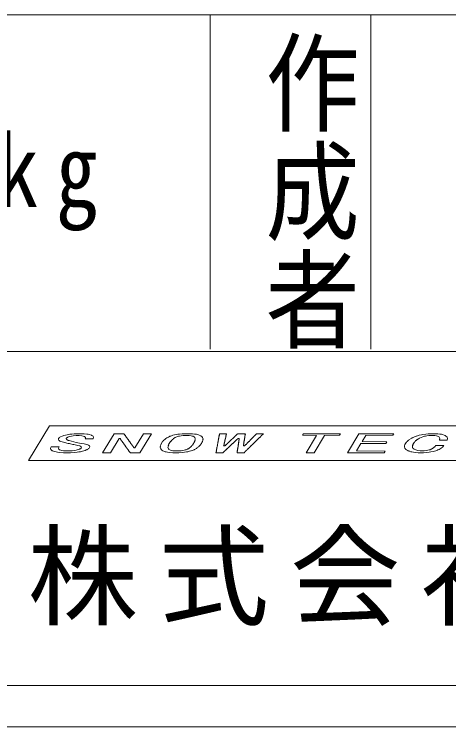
# Model space of a CAD drawing. Units: millimetres, scale not verified. Extents: x -2100 to 4011, y -1470 to 1470.
# Drawn here: x 1297.5 to 1504.3, y -1470 to -1131.1 of the extents above; entities that cross this region are included whole.
import ezdxf
from ezdxf.enums import TextEntityAlignment as Align

# ---------------------------------------------------------------- set-up
doc = ezdxf.new("R2010")
doc.units = ezdxf.units.MM
doc.header["$LTSCALE"] = 15
doc.layers.add('0-0_図面枠', color=7, linetype='Continuous', lineweight=18)
doc.layers.add('0-1_ブロック', color=3, linetype='Continuous', lineweight=18)
doc.styles.add('@ＭＳ ゴシック', font='')
doc.styles.add('ＭＳ ゴシック', font='')
doc.styles.add('ＭＳ 明朝', font='')
doc.styles.get('@ＭＳ ゴシック').set_extended_font_data('@MS Gothic')
doc.styles.get('ＭＳ ゴシック').set_extended_font_data('MS Gothic')
doc.styles.get('ＭＳ 明朝').set_extended_font_data('MS Mincho')

msp = doc.modelspace()

# ---------------------------------------------------------------- linework, layer by layer
at = {"layer": '0-0_図面枠', "color": 5}
for p, q in [((1058.9, -1131.49), (2076.66, -1131.49)), ((1390.73, -1131.49), (1390.73, -1290.43)), ((1467.25, -1131.49), (1467.25, -1290.43)), ((1058.9, -1291.49), (2076.66, -1291.49)), ((1058.9, -1450.43), (2076.66, -1450.43))]:
    msp.add_line(p, q, dxfattribs=at)
at = {"layer": '0-0_図面枠'}
for p, q in [((1314.25, -1326.9), (1304.25, -1343.44)), ((1314.25, -1326.9), (1666.19, -1326.9)), ((1397.26, -1336.32), (1397.18, -1336.44)), ((1304.25, -1343.44), (1656.19, -1343.44))]:
    msp.add_line(p, q, dxfattribs=at)
for points in [[(1330.8, -1330.67), (1326.03, -1330.67), (1324.85, -1330.79), (1324, -1330.91), (1323.26, -1331.03), (1322.63, -1331.15), (1321.08, -1331.51), (1320.79, -1331.63), (1320.38, -1331.75), (1319.5, -1332.11), (1318.95, -1332.48), (1318.88, -1332.6), (1318.69, -1332.72), (1318.55, -1332.96), (1318.59, -1333.08), (1318.51, -1333.2), (1318.7, -1333.8), (1318.85, -1333.92), (1319.11, -1334.04), (1319.26, -1334.16), (1319.52, -1334.28), (1320.26, -1334.52), (1323.16, -1335.24), (1323.75, -1335.36), (1324.23, -1335.48), (1325.42, -1335.72), (1325.9, -1335.84), (1327.08, -1336.08), (1327.79, -1336.2), (1328.75, -1336.44), (1329.27, -1336.68), (1329.42, -1336.8), (1329.54, -1337.16), (1329.32, -1337.52), (1329.13, -1337.64), (1329.06, -1337.76), (1328.77, -1337.88), (1328.58, -1338), (1328.29, -1338.12), (1327.48, -1338.36)], [(1328.4, -1331.51), (1326.96, -1331.51), (1325.56, -1331.63), (1324.82, -1331.75), (1323.79, -1331.99), (1323.38, -1332.11), (1323.09, -1332.23), (1322.9, -1332.36), (1322.61, -1332.48), (1322.54, -1332.6), (1322.35, -1332.72), (1322.21, -1332.96), (1322.32, -1333.32), (1322.47, -1333.44), (1323.25, -1333.8), (1323.62, -1333.92), (1327, -1334.76), (1329.37, -1335.24), (1330.77, -1335.48), (1331.37, -1335.6), (1331.85, -1335.72), (1332.59, -1335.96), (1332.85, -1336.08), (1333.3, -1336.44), (1333.45, -1336.92), (1333.09, -1337.52), (1332.91, -1337.64), (1332.83, -1337.76), (1332.28, -1338.12), (1331.99, -1338.24), (1331.8, -1338.36), (1331.22, -1338.6), (1330, -1338.96), (1328.97, -1339.2), (1328.23, -1339.33), (1327.38, -1339.45), (1326.2, -1339.57), (1324.24, -1339.69), (1320.91, -1339.69)], [(1328.4, -1331.51), (1329.66, -1331.63), (1330.25, -1331.75), (1331, -1331.99), (1331.44, -1332.36), (1331.48, -1332.48), (1331.41, -1332.6), (1331.45, -1332.72), (1331.23, -1333.08)], [(1330.8, -1330.67), (1332.06, -1330.79), (1332.76, -1330.91), (1333.35, -1331.03), (1334.09, -1331.27), (1334.35, -1331.39), (1334.5, -1331.51), (1334.76, -1331.63), (1335.06, -1331.87), (1335.25, -1332.48), (1335.11, -1332.72), (1335.15, -1332.84), (1335, -1333.08), (1331.23, -1333.08)], [(1349.8, -1330.67), (1345.03, -1330.67), (1339.58, -1339.69)], [(1349.8, -1330.67), (1349.88, -1330.91), (1350.03, -1331.03), (1350.06, -1331.15), (1350.21, -1331.27), (1350.25, -1331.39), (1350.4, -1331.51), (1350.48, -1331.75), (1350.63, -1331.87), (1350.66, -1331.99), (1350.81, -1332.11), (1350.85, -1332.23), (1351, -1332.36), (1351.08, -1332.6), (1351.23, -1332.72), (1351.26, -1332.84), (1351.41, -1332.96), (1351.45, -1333.08), (1351.6, -1333.2), (1351.68, -1333.44), (1351.83, -1333.56), (1351.87, -1333.68), (1352.01, -1333.8), (1352.09, -1334.04), (1352.24, -1334.16), (1352.28, -1334.28), (1352.43, -1334.4), (1352.47, -1334.52), (1352.62, -1334.64), (1352.69, -1334.88), (1352.84, -1335), (1352.88, -1335.12), (1353.03, -1335.24), (1353.07, -1335.36), (1353.22, -1335.48), (1353.29, -1335.72), (1353.44, -1335.84), (1353.48, -1335.96), (1353.63, -1336.08), (1353.67, -1336.2)], [(1362.78, -1330.67), (1357.33, -1339.69), (1352.67, -1339.69)], [(1362.78, -1330.67), (1359.01, -1330.67), (1354.94, -1337.4), (1354.49, -1337.4)], [(1382.33, -1330.67), (1377.45, -1330.67), (1376.16, -1330.79), (1375.31, -1330.91), (1374.57, -1331.03), (1373.02, -1331.39), (1372.62, -1331.51), (1372.03, -1331.75), (1371.62, -1331.87), (1371.44, -1331.99), (1370.85, -1332.23), (1370.49, -1332.48), (1370.19, -1332.6), (1369.64, -1332.96), (1369.57, -1333.08), (1369.2, -1333.32), (1369.13, -1333.44), (1368.76, -1333.68), (1368.62, -1333.92), (1368.43, -1334.04), (1368.29, -1334.28), (1368.1, -1334.4), (1367.23, -1335.84), (1367.27, -1335.96), (1367.12, -1336.2), (1367.16, -1336.32), (1367.02, -1336.56), (1367.06, -1336.68), (1366.98, -1336.8), (1367.06, -1337.04), (1366.99, -1337.16), (1367.22, -1337.88), (1367.37, -1338), (1367.4, -1338.12), (1367.55, -1338.24), (1367.59, -1338.36), (1367.74, -1338.48), (1368, -1338.6), (1368.15, -1338.72), (1368.67, -1338.96)], [(1380.83, -1331.51), (1377.94, -1331.51), (1376.98, -1331.63), (1376.24, -1331.75), (1375.62, -1331.87), (1375.21, -1331.99), (1374.03, -1332.48), (1373.3, -1332.96), (1373.23, -1333.08), (1372.86, -1333.32), (1372.79, -1333.44), (1372.6, -1333.56), (1372.46, -1333.8), (1372.28, -1333.92), (1372.06, -1334.28), (1371.87, -1334.4), (1371, -1335.84), (1371.04, -1335.96), (1370.82, -1336.32), (1370.86, -1336.44), (1370.72, -1336.68), (1370.75, -1336.8), (1370.68, -1336.92), (1370.72, -1337.04), (1370.65, -1337.16), (1370.88, -1337.88), (1371.03, -1338), (1371.06, -1338.12), (1371.84, -1338.48), (1372.33, -1338.6), (1373.03, -1338.72), (1374.62, -1338.84)], [(1380.83, -1331.51), (1381.64, -1331.63), (1382.23, -1331.75), (1382.61, -1331.87), (1383.13, -1332.11), (1383.42, -1332.36), (1383.65, -1333.08), (1383.58, -1333.2), (1383.66, -1333.44), (1383.51, -1333.68), (1383.55, -1333.8), (1383.4, -1334.04), (1383.44, -1334.16), (1382.28, -1336.08), (1382.1, -1336.2), (1381.88, -1336.56), (1381.7, -1336.68), (1381.62, -1336.8), (1381.44, -1336.92), (1381.37, -1337.04), (1381, -1337.28), (1380.93, -1337.4), (1380.38, -1337.76), (1380.08, -1337.88), (1379.9, -1338), (1379.31, -1338.24), (1378.9, -1338.36), (1378.39, -1338.48), (1377.76, -1338.6), (1377.02, -1338.72), (1375.29, -1338.84), (1374.62, -1338.84)], [(1382.33, -1330.67), (1383.37, -1330.79), (1384.18, -1330.91), (1385.15, -1331.15), (1385.52, -1331.27), (1386.3, -1331.63), (1386.9, -1332.11), (1386.93, -1332.23), (1387.08, -1332.36), (1387.35, -1333.2), (1387.28, -1333.32), (1387.32, -1333.44), (1387.24, -1333.56), (1387.28, -1333.68), (1387.21, -1333.8), (1387.25, -1333.92), (1387.1, -1334.16), (1387.14, -1334.28), (1386.78, -1334.88), (1386.82, -1335), (1386.6, -1335.36), (1386.41, -1335.48), (1386.05, -1336.08), (1385.87, -1336.2), (1385.72, -1336.44), (1385.54, -1336.56), (1385.47, -1336.68), (1385.1, -1336.92), (1385.03, -1337.04), (1384.48, -1337.4), (1384.4, -1337.52), (1384.22, -1337.64), (1383.93, -1337.76), (1383.56, -1338), (1383.26, -1338.12), (1383.08, -1338.24), (1382.2, -1338.6), (1381.79, -1338.72), (1381.5, -1338.84), (1380.98, -1338.96)], [(1398.45, -1330.67), (1395.24, -1330.67), (1395.16, -1330.79), (1395.2, -1330.91), (1395.13, -1331.03), (1395.17, -1331.15), (1395.09, -1331.27), (1395.13, -1331.39), (1395.06, -1331.51), (1395.1, -1331.63), (1394.95, -1331.87), (1394.99, -1331.99), (1394.92, -1332.11), (1394.96, -1332.23), (1394.88, -1332.36), (1394.92, -1332.48), (1394.85, -1332.6), (1394.89, -1332.72), (1394.74, -1332.96), (1394.78, -1333.08), (1394.71, -1333.2), (1394.75, -1333.32), (1394.67, -1333.44), (1394.71, -1333.56), (1394.64, -1333.68), (1394.68, -1333.8), (1394.61, -1333.92), (1394.64, -1334.04), (1394.5, -1334.28), (1394.54, -1334.4), (1394.46, -1334.52), (1394.5, -1334.64), (1394.43, -1334.76), (1394.47, -1334.88), (1394.4, -1335), (1394.43, -1335.12), (1394.36, -1335.24), (1394.4, -1335.36), (1394.25, -1335.6), (1394.29, -1335.72)], [(1398.45, -1330.67), (1398.49, -1330.79), (1398.42, -1330.91), (1398.46, -1331.03), (1398.31, -1331.27), (1398.35, -1331.39), (1398.28, -1331.51), (1398.31, -1331.63), (1398.17, -1331.87), (1398.21, -1331.99), (1398.14, -1332.11), (1398.17, -1332.23), (1398.1, -1332.36), (1398.14, -1332.48), (1397.99, -1332.72), (1398.03, -1332.84), (1397.96, -1332.96), (1398, -1333.08), (1397.85, -1333.32), (1397.89, -1333.44), (1397.82, -1333.56), (1397.86, -1333.68), (1397.78, -1333.8), (1397.82, -1333.92), (1397.68, -1334.16), (1397.71, -1334.28), (1397.64, -1334.4), (1397.68, -1334.52), (1397.53, -1334.76), (1397.57, -1334.88), (1397.5, -1335), (1397.54, -1335.12), (1397.47, -1335.24), (1397.5, -1335.36), (1397.36, -1335.6), (1397.4, -1335.72), (1397.32, -1335.84), (1397.36, -1335.96), (1397.22, -1336.2), (1397.26, -1336.32)], [(1407.55, -1330.67), (1403.78, -1330.67), (1403.7, -1330.79), (1403.52, -1330.91), (1403.45, -1331.03), (1403.26, -1331.15), (1403.19, -1331.27), (1403.01, -1331.39), (1402.93, -1331.51), (1402.75, -1331.63), (1402.68, -1331.75), (1402.49, -1331.87), (1402.35, -1332.11), (1402.17, -1332.23), (1402.09, -1332.36), (1401.91, -1332.48), (1401.84, -1332.6), (1401.65, -1332.72), (1401.58, -1332.84), (1401.4, -1332.96), (1401.32, -1333.08), (1401.14, -1333.2), (1401.07, -1333.32), (1400.89, -1333.44), (1400.81, -1333.56), (1400.63, -1333.68), (1400.56, -1333.8), (1400.37, -1333.92), (1400.3, -1334.04), (1400.12, -1334.16), (1400.04, -1334.28), (1399.86, -1334.4), (1399.79, -1334.52), (1399.6, -1334.64), (1399.53, -1334.76), (1399.35, -1334.88), (1399.2, -1335.12), (1399.02, -1335.24), (1398.95, -1335.36), (1398.76, -1335.48)], [(1407.55, -1330.67), (1407.47, -1330.79), (1407.51, -1330.91), (1407.44, -1331.03), (1407.48, -1331.15), (1407.33, -1331.39), (1407.37, -1331.51), (1407.3, -1331.63), (1407.34, -1331.75), (1407.26, -1331.87), (1407.3, -1331.99), (1407.23, -1332.11), (1407.27, -1332.23), (1407.2, -1332.36), (1407.23, -1332.48), (1407.16, -1332.6), (1407.2, -1332.72), (1407.13, -1332.84), (1407.16, -1332.96), (1407.09, -1333.08), (1407.13, -1333.2), (1407.06, -1333.32), (1407.1, -1333.44), (1407.02, -1333.56), (1407.06, -1333.68), (1406.99, -1333.8), (1407.03, -1333.92), (1406.95, -1334.04), (1406.99, -1334.16), (1406.85, -1334.4), (1406.89, -1334.52), (1406.81, -1334.64), (1406.85, -1334.76), (1406.78, -1334.88), (1406.82, -1335), (1406.74, -1335.12), (1406.78, -1335.24), (1406.71, -1335.36), (1406.75, -1335.48), (1406.68, -1335.6)], [(1416.09, -1330.67), (1412.87, -1330.67), (1412.69, -1330.79), (1412.61, -1330.91), (1412.43, -1331.03), (1412.36, -1331.15), (1412.17, -1331.27), (1412.03, -1331.51), (1411.85, -1331.63), (1411.77, -1331.75), (1411.59, -1331.87), (1411.44, -1332.11), (1411.26, -1332.23), (1411.19, -1332.36), (1411, -1332.48), (1410.93, -1332.6), (1410.75, -1332.72), (1410.6, -1332.96), (1410.42, -1333.08), (1410.35, -1333.2), (1410.16, -1333.32), (1410.02, -1333.56), (1409.83, -1333.68), (1409.76, -1333.8), (1409.58, -1333.92), (1409.43, -1334.16), (1409.25, -1334.28), (1409.18, -1334.4), (1408.99, -1334.52), (1408.92, -1334.64), (1408.74, -1334.76), (1408.59, -1335), (1408.41, -1335.12), (1408.34, -1335.24), (1408.15, -1335.36), (1408.01, -1335.6), (1407.82, -1335.72), (1407.75, -1335.84), (1407.57, -1335.96), (1407.49, -1336.08)], [(1416.09, -1330.67), (1416.01, -1330.79), (1415.83, -1330.91), (1415.76, -1331.03), (1415.57, -1331.15), (1415.5, -1331.27), (1415.32, -1331.39), (1415.25, -1331.51), (1415.06, -1331.63), (1414.99, -1331.75), (1414.81, -1331.87), (1414.66, -1332.11), (1414.48, -1332.23), (1414.4, -1332.36), (1414.22, -1332.48), (1414.15, -1332.6), (1413.96, -1332.72), (1413.89, -1332.84), (1413.71, -1332.96), (1413.64, -1333.08), (1413.45, -1333.2), (1413.31, -1333.44), (1413.12, -1333.56), (1413.05, -1333.68), (1412.87, -1333.8), (1412.79, -1333.92), (1412.61, -1334.04), (1412.54, -1334.16), (1412.35, -1334.28), (1412.21, -1334.52), (1412.03, -1334.64), (1411.95, -1334.76), (1411.77, -1334.88), (1411.7, -1335), (1411.51, -1335.12), (1411.44, -1335.24), (1411.26, -1335.36), (1411.18, -1335.48), (1411, -1335.6), (1410.86, -1335.84)], [(1452.78, -1330.67), (1435.15, -1330.67), (1434.71, -1331.39), (1441.41, -1331.51), (1436.47, -1339.69)], [(1452.78, -1330.67), (1452.35, -1331.39), (1445.18, -1331.51), (1440.24, -1339.69), (1436.47, -1339.69)], [(1478.22, -1330.67), (1461.58, -1330.67), (1456.13, -1339.69)], [(1478.22, -1330.67), (1477.78, -1331.39), (1464.84, -1331.51), (1463.1, -1334.4), (1474.78, -1334.52), (1474.35, -1335.24), (1462.52, -1335.36), (1460.41, -1338.84), (1473.98, -1338.96), (1473.55, -1339.69), (1456.13, -1339.69)], [(1499.11, -1330.67), (1494.56, -1330.67), (1493.38, -1330.79), (1491.9, -1331.03), (1491.27, -1331.15), (1490.24, -1331.39), (1489.03, -1331.75), (1488.73, -1331.87), (1488.33, -1331.99), (1487.44, -1332.36), (1487.26, -1332.48), (1486.96, -1332.6), (1486.78, -1332.72), (1486.49, -1332.84), (1485.38, -1333.56), (1485.31, -1333.68), (1484.95, -1333.92), (1484.87, -1334.04), (1484.69, -1334.16), (1484.62, -1334.28), (1484.43, -1334.4), (1484.21, -1334.76), (1484.03, -1334.88), (1483.45, -1335.84), (1483.49, -1335.96), (1483.27, -1336.32), (1483.31, -1336.44), (1483.24, -1336.56), (1483.31, -1336.8), (1483.24, -1336.92), (1483.43, -1337.52), (1483.58, -1337.64), (1483.62, -1337.76), (1483.77, -1337.88), (1483.81, -1338), (1484.25, -1338.36), (1484.77, -1338.6), (1484.92, -1338.72), (1485.29, -1338.84), (1485.55, -1338.96)], [(1497.71, -1331.51), (1494.83, -1331.51), (1493.87, -1331.63), (1493.24, -1331.75), (1492.83, -1331.87), (1492.32, -1331.99), (1491.91, -1332.11), (1490.44, -1332.72), (1489.89, -1333.08), (1489.6, -1333.2), (1489.41, -1333.32), (1489.34, -1333.44), (1488.79, -1333.8), (1488.72, -1333.92), (1488.53, -1334.04), (1488.39, -1334.28), (1488.2, -1334.4), (1487.99, -1334.76), (1487.8, -1334.88), (1487.29, -1335.72), (1487.33, -1335.84), (1487.11, -1336.2), (1487.15, -1336.32), (1487.08, -1336.44), (1487.12, -1336.56), (1487.05, -1336.68), (1487.12, -1336.92), (1487.05, -1337.04), (1487.13, -1337.28), (1487.27, -1337.4), (1487.35, -1337.64), (1487.8, -1338), (1488.58, -1338.36), (1489.54, -1338.6), (1490.69, -1338.72)], [(1497.71, -1331.51), (1498.53, -1331.63), (1499.01, -1331.75), (1499.53, -1331.99), (1499.83, -1332.23), (1500.06, -1332.96), (1499.98, -1333.08), (1500.02, -1333.2), (1499.88, -1333.44), (1499.91, -1333.56), (1499.84, -1333.68)], [(1499.11, -1330.67), (1500.14, -1330.79), (1500.85, -1330.91), (1501.33, -1331.03), (1502.07, -1331.27), (1502.59, -1331.51), (1502.74, -1331.63), (1503, -1331.75), (1503.45, -1332.11), (1503.49, -1332.23), (1503.64, -1332.36), (1503.75, -1332.72), (1503.68, -1332.84), (1503.75, -1333.08), (1503.61, -1333.32), (1503.65, -1333.44), (1503.5, -1333.68), (1499.84, -1333.68)], [(1347.86, -1332.96), (1347.42, -1332.96), (1343.35, -1339.69), (1339.58, -1339.69)], [(1347.86, -1332.96), (1348.01, -1333.08), (1348.09, -1333.32), (1348.24, -1333.44), (1348.28, -1333.56), (1348.43, -1333.68), (1348.47, -1333.8), (1348.61, -1333.92), (1348.69, -1334.16), (1348.84, -1334.28), (1348.88, -1334.4), (1349.03, -1334.52), (1349.07, -1334.64), (1349.22, -1334.76), (1349.29, -1335), (1349.44, -1335.12), (1349.48, -1335.24), (1349.63, -1335.36), (1349.67, -1335.48), (1349.82, -1335.6), (1349.89, -1335.84), (1350.04, -1335.96), (1350.08, -1336.08), (1350.23, -1336.2), (1350.31, -1336.44), (1350.45, -1336.56), (1350.49, -1336.68), (1350.64, -1336.8), (1350.68, -1336.92), (1350.83, -1337.04), (1350.91, -1337.28), (1351.06, -1337.4), (1351.09, -1337.52), (1351.24, -1337.64), (1351.28, -1337.76), (1351.43, -1337.88), (1351.51, -1338.12), (1351.66, -1338.24), (1351.69, -1338.36), (1351.84, -1338.48)], [(1404.61, -1332.96), (1403.95, -1332.96), (1403.88, -1333.08), (1403.69, -1333.2), (1403.62, -1333.32), (1403.44, -1333.44), (1403.36, -1333.56), (1403.18, -1333.68), (1403.11, -1333.8), (1402.92, -1333.92), (1402.85, -1334.04), (1402.67, -1334.16), (1402.59, -1334.28), (1402.41, -1334.4), (1402.34, -1334.52), (1402.15, -1334.64), (1402.08, -1334.76), (1401.9, -1334.88), (1401.83, -1335), (1401.64, -1335.12), (1401.57, -1335.24), (1401.39, -1335.36), (1401.31, -1335.48), (1401.13, -1335.6), (1401.06, -1335.72), (1400.87, -1335.84), (1400.8, -1335.96), (1400.62, -1336.08), (1400.55, -1336.2), (1400.36, -1336.32), (1400.29, -1336.44), (1400.11, -1336.56), (1400.03, -1336.68), (1399.85, -1336.8), (1399.78, -1336.92), (1399.59, -1337.04), (1399.52, -1337.16), (1399.34, -1337.28), (1399.26, -1337.4), (1399.08, -1337.52)], [(1404.61, -1332.96), (1404.54, -1333.08), (1404.58, -1333.2), (1404.51, -1333.32), (1404.55, -1333.44), (1404.47, -1333.56), (1404.51, -1333.68), (1404.44, -1333.8), (1404.48, -1333.92), (1404.4, -1334.04), (1404.44, -1334.16), (1404.37, -1334.28), (1404.41, -1334.4), (1404.33, -1334.52), (1404.37, -1334.64), (1404.3, -1334.76), (1404.34, -1334.88), (1404.27, -1335), (1404.3, -1335.12), (1404.23, -1335.24), (1404.27, -1335.36), (1404.2, -1335.48), (1404.24, -1335.6), (1404.16, -1335.72), (1404.2, -1335.84), (1404.13, -1335.96), (1404.17, -1336.08), (1404.09, -1336.2), (1404.13, -1336.32), (1404.06, -1336.44), (1404.1, -1336.56), (1404.03, -1336.68), (1404.06, -1336.8), (1403.99, -1336.92), (1404.03, -1337.04), (1403.96, -1337.16), (1403.99, -1337.28), (1403.85, -1337.52), (1403.89, -1337.64), (1403.82, -1337.76)], [(1318.92, -1336.92), (1315.15, -1336.92), (1314.79, -1337.52), (1314.83, -1337.64), (1314.75, -1337.76), (1314.87, -1338.12), (1315.02, -1338.24), (1315.06, -1338.36), (1315.21, -1338.48), (1315.47, -1338.6), (1315.62, -1338.72), (1315.88, -1338.84), (1316.25, -1338.96), (1316.51, -1339.08), (1317.47, -1339.33), (1318.17, -1339.45), (1319.1, -1339.57), (1320.91, -1339.69)], [(1318.92, -1336.92), (1318.56, -1337.52), (1318.71, -1338), (1319.01, -1338.24), (1319.27, -1338.36), (1319.64, -1338.48), (1320.12, -1338.6), (1320.94, -1338.72)], [(1327.48, -1338.36), (1326.96, -1338.48), (1326.22, -1338.6), (1325.15, -1338.72), (1320.94, -1338.72)], [(1353.67, -1336.2), (1353.82, -1336.32), (1353.89, -1336.56), (1354.04, -1336.68), (1354.08, -1336.8), (1354.23, -1336.92), (1354.27, -1337.04), (1354.42, -1337.16), (1354.49, -1337.4)], [(1394.29, -1335.72), (1394.22, -1335.84), (1394.26, -1335.96), (1394.18, -1336.08), (1394.22, -1336.2), (1394.15, -1336.32), (1394.19, -1336.44), (1394.04, -1336.68), (1394.08, -1336.8), (1394.01, -1336.92), (1394.05, -1337.04), (1393.97, -1337.16), (1394.01, -1337.28), (1393.94, -1337.4), (1393.98, -1337.52), (1393.91, -1337.64), (1393.94, -1337.76), (1393.8, -1338), (1393.84, -1338.12), (1393.76, -1338.24), (1393.8, -1338.36), (1393.73, -1338.48), (1393.77, -1338.6), (1393.7, -1338.72), (1393.73, -1338.84), (1393.66, -1338.96), (1393.7, -1339.08), (1393.55, -1339.33), (1393.59, -1339.45), (1393.52, -1339.57), (1393.56, -1339.69)], [(1399.08, -1337.52), (1399.01, -1337.64), (1398.82, -1337.76), (1398.75, -1337.88), (1398.57, -1338), (1398.5, -1338.12), (1398.31, -1338.24), (1398.24, -1338.36), (1398.06, -1338.48), (1397.98, -1338.6), (1397.8, -1338.72), (1397.73, -1338.84), (1397.54, -1338.96), (1397.47, -1339.08), (1397.29, -1339.2), (1397.21, -1339.33), (1397.03, -1339.45), (1396.96, -1339.57), (1396.77, -1339.69), (1393.56, -1339.69)], [(1398.76, -1335.48), (1398.69, -1335.6), (1398.51, -1335.72), (1398.43, -1335.84), (1398.25, -1335.96), (1398.18, -1336.08), (1397.99, -1336.2), (1397.92, -1336.32), (1397.74, -1336.44), (1397.18, -1336.44)], [(1410.86, -1335.84), (1410.67, -1335.96), (1410.6, -1336.08), (1410.42, -1336.2), (1410.34, -1336.32), (1410.16, -1336.44), (1410.09, -1336.56), (1409.9, -1336.68), (1409.83, -1336.8), (1409.65, -1336.92), (1409.5, -1337.16), (1409.32, -1337.28), (1409.25, -1337.4), (1409.06, -1337.52), (1408.99, -1337.64), (1408.81, -1337.76), (1408.73, -1337.88), (1408.55, -1338), (1408.4, -1338.24), (1408.22, -1338.36), (1408.15, -1338.48), (1407.96, -1338.6), (1407.89, -1338.72), (1407.71, -1338.84), (1407.64, -1338.96), (1407.45, -1339.08), (1407.38, -1339.2), (1407.2, -1339.33), (1407.05, -1339.57), (1406.87, -1339.69), (1403.54, -1339.69)], [(1403.82, -1337.76), (1403.85, -1337.88), (1403.78, -1338), (1403.82, -1338.12), (1403.75, -1338.24), (1403.78, -1338.36), (1403.71, -1338.48), (1403.75, -1338.6), (1403.68, -1338.72), (1403.72, -1338.84), (1403.64, -1338.96), (1403.68, -1339.08), (1403.61, -1339.2), (1403.65, -1339.33), (1403.57, -1339.45), (1403.61, -1339.57), (1403.54, -1339.69)], [(1406.68, -1335.6), (1406.71, -1335.72), (1406.64, -1335.84), (1406.68, -1335.96), (1406.61, -1336.08), (1406.65, -1336.2), (1406.57, -1336.32), (1406.61, -1336.44)], [(1407.49, -1336.08), (1407.31, -1336.2), (1407.17, -1336.44), (1406.61, -1336.44)], [(1502.01, -1336.32), (1501.83, -1336.44), (1501.69, -1336.68), (1501.5, -1336.8), (1501.43, -1336.92), (1501.25, -1337.04), (1501.17, -1337.16), (1499.7, -1338.12), (1499.12, -1338.36), (1498.93, -1338.48), (1498.64, -1338.6), (1497.02, -1339.08), (1495.76, -1339.33), (1495.02, -1339.45), (1493.95, -1339.57), (1492.33, -1339.69), (1489.78, -1339.69)], [(1502.01, -1336.32), (1498.02, -1336.32), (1497.8, -1336.68), (1497.62, -1336.8), (1497.55, -1336.92), (1497.36, -1337.04), (1497.29, -1337.16), (1497.11, -1337.28), (1497.03, -1337.4), (1496.3, -1337.88), (1495.42, -1338.24), (1495.01, -1338.36), (1493.76, -1338.6), (1492.58, -1338.72), (1490.69, -1338.72)], [(1351.84, -1338.48), (1351.88, -1338.6), (1352.03, -1338.72), (1352.11, -1338.96), (1352.26, -1339.08), (1352.29, -1339.2), (1352.44, -1339.33), (1352.48, -1339.45), (1352.63, -1339.57), (1352.67, -1339.69)], [(1368.67, -1338.96), (1369.41, -1339.2), (1369.89, -1339.33), (1370.49, -1339.45), (1371.41, -1339.57), (1373, -1339.69)], [(1380.98, -1338.96), (1380.58, -1339.08), (1380.06, -1339.2), (1379.43, -1339.33), (1378.58, -1339.45), (1377.62, -1339.57), (1375.89, -1339.69), (1373, -1339.69)], [(1485.55, -1338.96), (1486.3, -1339.2), (1486.78, -1339.33), (1487.48, -1339.45), (1488.3, -1339.57), (1489.78, -1339.69)]]:
    msp.add_lwpolyline(points, dxfattribs=at)
at = {"layer": '0-1_ブロック', "color": 5}
msp.add_lwpolyline([(-2100, -1470), (2100, -1470), (2100, 1470)], dxfattribs=at)

# ---------------------------------------------------------------- texts
at = {"layer": '0-0_図面枠', "style": '@ＭＳ ゴシック', "width": 1.15}
msp.add_text('作成者', height=32.88, rotation=270, dxfattribs=at).set_placement((1412.62, -1137.59), align=Align.BOTTOM_LEFT)
at = {"layer": '0-0_図面枠', "attachment_point": 7}
for s, insert, char_height, style in [('\\T1.4;\\W0.85;1675kg', (1176.16, -1234.28), 34.84, 'ＭＳ ゴシック'), ('\\T1.19;株式会社\\~', (1303.82, -1422.05), 38.49, 'ＭＳ 明朝')]:
    msp.add_mtext(s, dxfattribs=dict(at, insert=insert, char_height=char_height, style=style))

doc.saveas('drawing.dxf')
